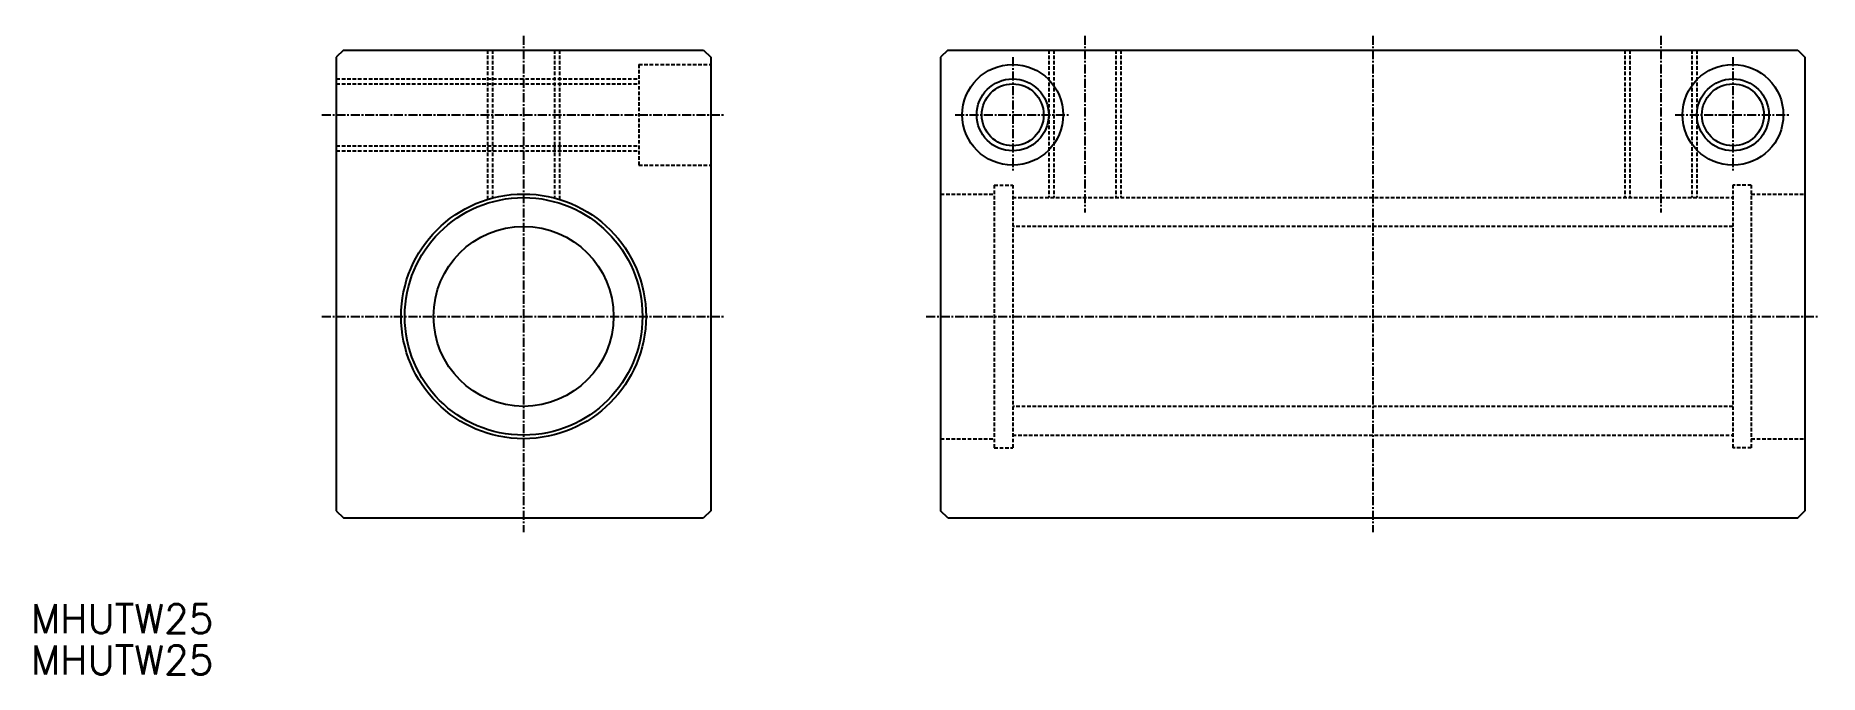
# Model space of a CAD drawing. Extents: x 1247 to 1495, y 126 to 215.
import ezdxf

# ---------------------------------------------------------------- set-up
doc = ezdxf.new("R2010")
doc.units = 0
doc.linetypes.add('CENTER', pattern=[2, 1.25, -0.25, 0.25, -0.25])
doc.linetypes.add('DASHED', pattern=[0.75, 0.5, -0.25])
doc.layers.get('0').update_dxf_attribs({"linetype": 'CONTINUOUS'})
doc.layers.add('CENTER', color=1, linetype='CENTER')
doc.styles.get("Standard").update_dxf_attribs({"font": 'txt.shx', "bigfont": 'bigfont.shx'})

msp = doc.modelspace()

# ---------------------------------------------------------------- linework, layer by layer
at = {"color": 7, "linetype": 'CONTINUOUS'}
for p, q in [((1290.09, 212.53), (1289.09, 211.53)), ((1289.09, 211.53), (1289.09, 148.53)), ((1290.09, 212.53), (1340.09, 212.53)), ((1340.09, 212.53), (1341.09, 211.53)), ((1341.09, 211.53), (1341.09, 148.53)), ((1374, 212.53), (1373, 211.53)), ((1373, 211.53), (1373, 148.53)), ((1374, 212.53), (1492, 212.53)), ((1492, 212.53), (1493, 211.53)), ((1493, 211.53), (1493, 148.53)), ((1341.09, 195.78), (1341.09, 195.78)), ((1341.09, 180.03), (1341.09, 180.03)), ((1289.09, 148.53), (1290.09, 147.53)), ((1290.09, 147.53), (1340.09, 147.53)), ((1341.09, 148.53), (1340.09, 147.53)), ((1374, 147.53), (1373, 148.53)), ((1374, 147.53), (1492, 147.53)), ((1493, 148.53), (1492, 147.53)), ((1492, 147.53), (1493, 148.53))]:
    msp.add_line(p, q, dxfattribs=at)
at = {"color": 3, "linetype": 'DASHED'}
for p, q in [((1310.09, 212.53), (1310.09, 191.78)), ((1310.79, 212.53), (1310.79, 191.98)), ((1319.39, 212.53), (1319.39, 191.98)), ((1320.09, 212.53), (1320.09, 191.78)), ((1331.09, 210.53), (1331.09, 196.53)), ((1331.09, 210.53), (1341.09, 210.53)), ((1388, 212.53), (1388, 192.03)), ((1388.7, 212.53), (1388.7, 192.03)), ((1397.3, 212.53), (1397.3, 192.03)), ((1398, 212.53), (1398, 192.03)), ((1468, 212.53), (1468, 192.03)), ((1468.7, 212.53), (1468.7, 192.03)), ((1477.3, 212.53), (1477.3, 192.03)), ((1478, 212.53), (1478, 192.03)), ((1289.09, 208.53), (1331.09, 208.53)), ((1289.09, 207.83), (1331.09, 207.83)), ((1289.09, 199.23), (1331.09, 199.23)), ((1289.09, 198.53), (1331.09, 198.53)), ((1331.09, 196.53), (1341.09, 196.53)), ((1380.45, 193.78), (1380.45, 157.28)), ((1380.45, 193.78), (1383, 193.78)), ((1383, 193.78), (1383, 157.28)), ((1483, 193.78), (1483, 157.28)), ((1485.55, 193.78), (1483, 193.78)), ((1485.55, 193.78), (1485.55, 157.28)), ((1373, 192.53), (1380.45, 192.53)), ((1383, 192.03), (1483, 192.03)), ((1485.55, 192.53), (1493, 192.53)), ((1483, 188.03), (1383, 188.03)), ((1483, 163.03), (1383, 163.03)), ((1373, 158.53), (1380.45, 158.53)), ((1383, 159.03), (1483, 159.03)), ((1485.55, 158.53), (1493, 158.53)), ((1380.45, 157.28), (1383, 157.28)), ((1485.55, 157.28), (1483, 157.28))]:
    msp.add_line(p, q, dxfattribs=at)
at = {"color": 7, "linetype": 'CONTINUOUS'}
for centre, radius in [((1383, 203.53), 7), ((1483, 203.53), 7), ((1383, 203.53), 4.3), ((1483, 203.53), 4.3), ((1315.09, 175.53), 17), ((1315.09, 175.53), 16.5), ((1315.09, 175.53), 12.5)]:
    msp.add_circle(centre, radius, dxfattribs=at)
at = {"color": 3, "linetype": 'CONTINUOUS'}
for centre in [(1383, 203.53), (1483, 203.53)]:
    msp.add_circle(centre, 5, dxfattribs=at)
at = {"layer": 'CENTER', "color": 1, "linetype": 'CENTER'}
for p, q in [((1315.09, 214.53), (1315.09, 145.53)), ((1393, 214.53), (1393, 189.97)), ((1433, 214.53), (1433, 145.53)), ((1473, 214.53), (1473, 189.97)), ((1383, 211.53), (1383, 195.53)), ((1483, 211.53), (1483, 195.53)), ((1287.09, 203.53), (1343.09, 203.53)), ((1375, 203.53), (1391, 203.53)), ((1475, 203.53), (1491, 203.53)), ((1287.09, 175.53), (1343.09, 175.53)), ((1371, 175.53), (1495, 175.53))]:
    msp.add_line(p, q, dxfattribs=at)

# ---------------------------------------------------------------- texts
at = {"color": 7, "linetype": 'CONTINUOUS'}
for p in [(1246.66, 131.52), (1246.66, 125.79)]:
    msp.add_text('MHUTW25', height=4, dxfattribs=at).set_placement(p)

doc.saveas('drawing.dxf')
